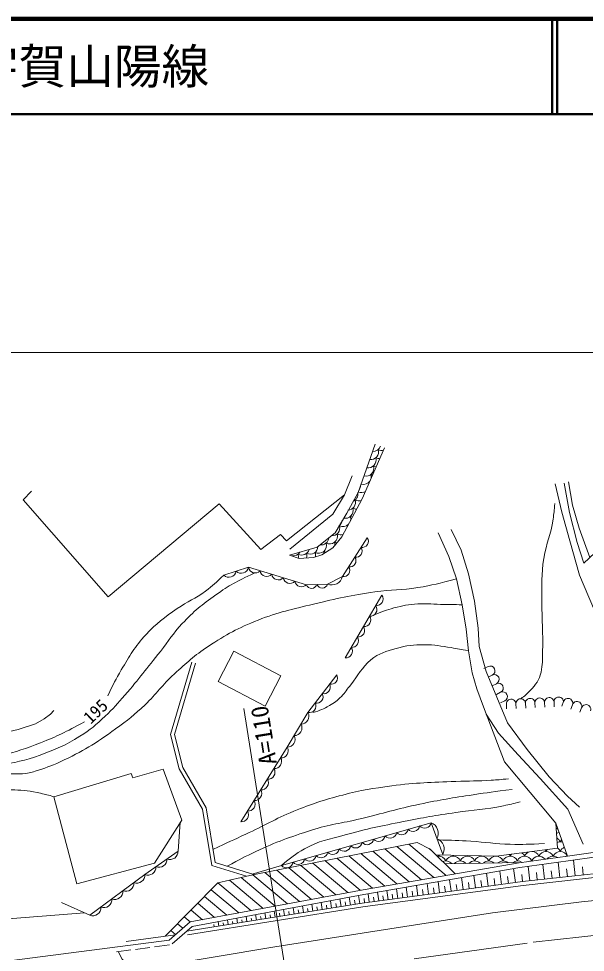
# Model space of a CAD drawing. Units: millimetres at full size, sheet at 1:1000; details may follow other scales. Extents: x 40000 to 680000, y 20000 to 380000.
# Drawn here: x 241737 to 301222, y 282074 to 380000 of the extents above; entities that cross this region are included whole.
import ezdxf
from ezdxf.enums import TextEntityAlignment as Align

# ---------------------------------------------------------------- set-up
doc = ezdxf.new("R2010")
doc.units = ezdxf.units.MM
doc.header["$LTSCALE"] = 1000
doc.linetypes.add('CHAIN', pattern=[18.5, 12, -1.5, 3.5, -1.5])
for name, color, linetype, lineweight in [('M-BGD', 7, 'Continuous', 13), ('M-BMK', 2, 'CHAIN', 13), ('M-STR-HTXT', 7, 'Continuous', 13), ('M-TTL', 2, 'Continuous', 140), ('M-TTL-LINE', 7, 'Continuous', 50)]:
    doc.layers.add(name, color=color, linetype=linetype, lineweight=lineweight)
doc.layers.add('M-TTL-TXT', color=7, linetype='Continuous')
doc.styles.add('ＭＳ ゴシック', font='')
doc.styles.get('ＭＳ ゴシック').set_extended_font_data('MS Gothic')

msp = doc.modelspace()

# ---------------------------------------------------------------- hatches: boundary and pattern name
at = {"layer": 'M-BGD'}
h = msp.add_hatch(dxfattribs=at)
h.set_pattern_fill('USER', color=256, style=0, pattern_type=2)
h.set_pattern_definition([(320, (262651, 289356), (642.788, 766.044), [])])
h.paths.add_polyline_path([(262651, 289356), (266304, 290205), (283573, 293593), (284928, 292892), (287560, 290301), (277898, 288637), (259729, 285257), (258191, 283924), (257129, 283779)])

# ---------------------------------------------------------------- linework, layer by layer
for p, q in [((275936, 330066), (276759, 332049)), ((301061, 322879), (310086, 331426)), ((276007, 312957), (279863, 319524)), ((291020, 312050), (290570, 311832)), ((291457, 311151), (291007, 310932)), ((291893, 310251), (291443, 310033)), ((292330, 309351), (291880, 309133)), ((292766, 308452), (292316, 308233)), ((292937, 308101), (292960, 307601)), ((293936, 308146), (293959, 307646)), ((294935, 308190), (294958, 307691)), ((295934, 308235), (295957, 307736)), ((296933, 308280), (296956, 307781)), ((297932, 308325), (297955, 307826)), ((298931, 308370), (298768, 307897)), ((299877, 308045), (299714, 307572)), ((300822, 307719), (300660, 307247)), ((258464, 292701), (258705, 295723)), ((269334, 291188), (285037, 295673)), ((286253, 292331), (285037, 295673)), ((266236, 290285), (269334, 291188)), ((286481, 291363), (294488, 291487)), ((293890, 289395), (293695, 290850)), ((295394, 289579), (295226, 291084)), ((296940, 289751), (296769, 291298)), ((298530, 289927), (298353, 291517)), ((300166, 290109), (299984, 291745)), ((301010, 290203), (300916, 291047)), ((288383, 288655), (288215, 289907)), ((289683, 288830), (289508, 290129)), ((291032, 289011), (290851, 290361)), ((292434, 289199), (292246, 290601)), ((293162, 289297), (293064, 290025)), ((294641, 289495), (294557, 290248)), ((296167, 289665), (296081, 290438)), ((297735, 289839), (297647, 290634)), ((299348, 290018), (299257, 290836)), ((282568, 287871), (282428, 288910)), ((283646, 288017), (283501, 289095)), ((284765, 288168), (284614, 289287)), ((285926, 288325), (285769, 289486)), ((286529, 288406), (286448, 289009)), ((287131, 288487), (286969, 289692)), ((287757, 288571), (287673, 289197)), ((289033, 288742), (288945, 289392)), ((290358, 288920), (290267, 289595)), ((291733, 289105), (291639, 289806)), ((277556, 287188), (277420, 288040)), ((278546, 287327), (278425, 288221)), ((279537, 287461), (279411, 288391)), ((280032, 287528), (279967, 288011)), ((280528, 287595), (280397, 288560)), ((281028, 287663), (280961, 288164)), ((281529, 287731), (281394, 288732)), ((282049, 287801), (281979, 288320)), ((283107, 287944), (283035, 288483)), ((284206, 288092), (284130, 288652)), ((285346, 288246), (285267, 288827)), ((249210, 285971), (246250, 287295)), ((271630, 286245), (271519, 286942)), ((272618, 286402), (272503, 287125)), ((273605, 286559), (273486, 287308)), ((274099, 286638), (274037, 287025)), ((274593, 286716), (274470, 287491)), ((275087, 286795), (275023, 287195)), ((275580, 286873), (275453, 287674)), ((276074, 286952), (276008, 287365)), ((276568, 287030), (276437, 287857)), ((277062, 287109), (276994, 287535)), ((278050, 287260), (277990, 287707)), ((279041, 287394), (278978, 287859)), ((266692, 285459), (266602, 286027)), ((267680, 285616), (267585, 286210)), ((268174, 285695), (268124, 286005)), ((268667, 285773), (268569, 286393)), ((269161, 285852), (269110, 286175)), ((269655, 285931), (269552, 286576)), ((270149, 286009), (270095, 286345)), ((270643, 286088), (270536, 286759)), ((271136, 286166), (271081, 286515)), ((272124, 286323), (272066, 286685)), ((273111, 286481), (273052, 286855)), ((262248, 284752), (262211, 284984)), ((262742, 284831), (262668, 285295)), ((263236, 284909), (263197, 285154)), ((263729, 284988), (263651, 285478)), ((264223, 285066), (264182, 285324)), ((264717, 285145), (264635, 285661)), ((265211, 285223), (265168, 285494)), ((265705, 285302), (265618, 285844)), ((266198, 285381), (266153, 285664)), ((267186, 285538), (267139, 285835)), ((253007, 283218), (258191, 283924)), ((252021, 282131), (253509, 282323)), ((254004, 282387), (255492, 282579)), ((255988, 282643), (257587, 282849))]:
    msp.add_line(p, q, dxfattribs=at)
for points in [[(270170, 323730), (273059, 324583), (274944, 326063), (276190, 328150), (277390, 330316), (279166, 335379)], [(270170, 323730), (271178, 323395), (272689, 323473), (273561, 323769), (274714, 324486), (275649, 325638), (277799, 329642), (280136, 335001)], [(306861, 305960), (304610, 311857), (302670, 316788), (300614, 321625), (299586, 325223), (298745, 328238), (298067, 331206)], [(299002, 331276), (299562, 328214), (300380, 325060), (301061, 322879)], [(301697, 323481), (300567, 326555), (299890, 328962), (299446, 331416)], [(243089, 330452), (242201, 329548), (251120, 319376), (262772, 329101), (267150, 324318), (269238, 325907), (269845, 325221), (275936, 330066)], [(275936, 330066), (274718, 328014), (270216, 324369)], [(287154, 326418), (288198, 324253), (288946, 321776), (289569, 318894), (289959, 316074), (290068, 314158), (290815, 311541), (293035, 306143), (295115, 303362), (297429, 300464), (299345, 298455), (300607, 297310)], [(263264, 321631), (265866, 322456), (271941, 320634), (274153, 320696), (275727, 321491), (278328, 325557)], [(298112, 295625), (292720, 302057), (290535, 307833), (289834, 309703), (289351, 311385), (288946, 313691), (288712, 315965), (288292, 318536), (287684, 321246), (286905, 323599), (285784, 326076)], [(204593, 315280), (204811, 314990), (204811, 312677), (205932, 309382), (207521, 308003), (209508, 307349), (212873, 306414), (216635, 305620), (222126, 305106), (226613, 304872), (231497, 304732), (236100, 304451), (237432, 304568), (239372, 304919), (241685, 305456), (243495, 306038), (244430, 306547), (245084, 307066), (245416, 307450)], [(265645, 290052), (262001, 291197), (261020, 297085), (258590, 301323), (257686, 304921), (259929, 312508)], [(266420, 290228), (262356, 291505), (261403, 297222), (258964, 301474), (258101, 304913), (260313, 312395)], [(265059, 295770), (269932, 303587), (272105, 307232), (275119, 311193)], [(300980, 293407), (299391, 297076), (296470, 300301), (294180, 302801), (292101, 305045), (290826, 307064)], [(285539, 292291), (291849, 292167), (298283, 293008), (298112, 295625), (299342, 292158)], [(257523, 283345), (259729, 285257), (277898, 288637), (294271, 291457), (299342, 292158), (302286, 292579), (305371, 293467), (308082, 293759), (311166, 293969), (313995, 293997), (316167, 293893), (318301, 293690)], [(257129, 283779), (262651, 289356), (266304, 290205), (283573, 293593), (284928, 292892), (287560, 290301)], [(257850, 282967), (259954, 284790), (277986, 288145), (294348, 290963), (299412, 291663), (302391, 292089), (305468, 292974), (308125, 293261), (311186, 293469), (313985, 293497), (316131, 293394), (318254, 293193)], [(249210, 285971), (254990, 290240), (258464, 292701)], [(259385, 284296), (277805, 287227), (286451, 288396), (294630, 289494), (303673, 290499), (309562, 291083), (314049, 291434), (320475, 291807), (325803, 292111), (330768, 292275)], [(259447, 283901), (277863, 286832), (286504, 287999), (294679, 289097), (303715, 290101), (309597, 290685), (314076, 291034), (320498, 291408), (325853, 291611), (330748, 291791)], [(252173, 282151), (252609, 281348), (253245, 280814), (254110, 280445), (254810, 280407), (255688, 280483), (268619, 282644), (279571, 284380), (291481, 286202), (300807, 287371), (309564, 288230), (320592, 289002), (332870, 289432), (343918, 289317), (357741, 288802), (376401, 287829), (412848, 285826), (451141, 283336), (481321, 281919), (498450, 281017)], [(221092, 283609), (223803, 282706), (228710, 283828), (236172, 285245), (248665, 286215)], [(129580, 281441), (143211, 280911), (158267, 280342), (181051, 279431), (198028, 278870), (209350, 278870), (220496, 279326), (229296, 279945), (239950, 281078), (257523, 283345)]]:
    msp.add_lwpolyline(points, dxfattribs=at)
for points in [[(264324, 313661), (269264, 311089), (267603, 307898), (262663, 310470)], [(245431, 298371), (253563, 300848), (253739, 300376), (256897, 301269), (258849, 295952), (255993, 291423), (247846, 289258)]]:
    msp.add_lwpolyline(points, close=True, dxfattribs=at)
for centre, radius, start, end in [((278957, 335427), 812, 265.85781, 340.89795), ((278451, 333697), 812, 259.01377, 17.38014), ((278704, 334562), 812, 262.41451, 17.38014), ((279600, 334661), 812, 242.61986, 272.35319), ((279853, 335526), 812, 242.61986, 281.68008), ((278198, 332832), 812, 255.64241, 17.38014), ((279347, 333796), 812, 242.61986, 263.71832), ((277945, 331967), 812, 348.19102, 17.38014), ((279094, 332931), 812, 242.61986, 255.47386), ((277945, 331967), 812, 252.28825, 324.6901), ((278840, 332066), 812, 242.61986, 247.41537), ((277691, 331101), 812, 9.40082, 17.38014), ((276542, 330137), 812, 290.03335, 10.87778), ((277691, 331101), 812, 247.12215, 303.4803), ((276795, 331002), 812, 326.59064, 354.75076), ((276289, 329272), 812, 270.93999, 17.38014), ((277438, 330236), 812, 242.61986, 289.23482), ((276036, 328407), 812, 255.1297, 17.38014), ((277185, 329371), 812, 242.61986, 272.27577), ((274887, 327443), 812, 304.41933, 356.4918), ((275783, 327542), 812, 347.39122, 17.38014), ((276932, 328506), 812, 242.61986, 257.93439), ((274634, 326578), 812, 265.36923, 17.38014), ((275783, 327542), 812, 242.61986, 316.1403), ((275530, 326677), 812, 14.55821, 17.38014), ((276679, 327641), 812, 242.61986, 244.58825), ((273485, 325614), 812, 260.51905, 355.75357), ((274381, 325713), 812, 242.61986, 17.38014), ((275530, 326677), 812, 242.61986, 288.97331), ((277788, 325186), 655, 260.30439, 34.46959), ((271440, 324550), 812, 242.61986, 344.7208), ((272336, 324649), 812, 242.61986, 0.25414), ((273232, 324748), 812, 242.61986, 17.38014), ((274128, 324848), 812, 353.67688, 17.38014), ((275277, 325812), 812, 242.61986, 260.3218), ((277138, 324169), 655, 260.30439, 34.46959), ((270544, 324451), 812, 260.63087, 330.28775), ((270291, 323586), 812, 348.57558, 17.38014), ((271187, 323685), 812, 342.09184, 17.38014), ((272083, 323784), 812, 341.68186, 17.38014), ((274128, 324848), 812, 242.61986, 261.28781), ((272979, 323883), 812, 1.97782, 17.38014), ((276488, 323153), 655, 260.30439, 34.46959), ((265100, 322614), 782, 226.85109, 348.36417), ((266560, 322564), 703, 188.82978, 317.77173), ((275837, 322136), 655, 260.30439, 34.46959), ((263799, 322201), 782, 226.85109, 348.36417), ((267775, 322200), 703, 188.82978, 317.77173), ((268990, 321835), 703, 188.82978, 317.77173), ((270206, 321471), 703, 188.82978, 317.77173), ((274593, 321781), 1171, 247.96869, 345.61434), ((271421, 321106), 703, 188.82978, 317.77173), ((272489, 320832), 583, 199.88066, 343.34642), ((273595, 320863), 583, 199.88066, 343.34642), ((279280, 319130), 703, 265.12779, 34.03027), ((278637, 318036), 703, 265.12779, 34.03027), ((277995, 316941), 703, 265.12779, 34.03027), ((277352, 315847), 703, 265.12779, 34.03027), ((276710, 314753), 703, 265.12779, 34.03027), ((276067, 313658), 703, 265.12779, 34.03027), ((291238, 311601), 500, 295.88299, 115.88299), ((274517, 310870), 684, 257.25317, 28.20007), ((291675, 310701), 500, 295.88299, 115.88299), ((273763, 309880), 684, 257.25317, 28.20007), ((292111, 309801), 500, 295.88299, 115.88299), ((273009, 308889), 684, 257.25317, 28.20007), ((292548, 308901), 500, 295.88299, 115.88299), ((293437, 308123), 500, 2.57336, 182.57336), ((294436, 308168), 500, 2.57336, 182.57336), ((295435, 308213), 500, 2.57336, 182.57336), ((296434, 308258), 500, 2.57336, 182.57336), ((297433, 308303), 500, 2.57336, 182.57336), ((298432, 308348), 500, 2.57336, 182.57336), ((299404, 308207), 500, 341.01462, 161.01462), ((272256, 307899), 684, 257.25317, 28.20007), ((300350, 307882), 500, 341.01462, 161.01462), ((301295, 307557), 500, 341.01462, 161.01462), ((271377, 306842), 825, 270.22221, 28.1749), ((270653, 305627), 825, 270.22221, 28.1749), ((269928, 304412), 825, 270.22221, 28.1749), ((269294, 303209), 741, 265.46578, 30.66213), ((268598, 302092), 741, 265.46578, 30.66213), ((267902, 300976), 741, 265.46578, 30.66213), ((267206, 299859), 741, 265.46578, 30.66213), ((266510, 298742), 741, 265.46578, 30.66213), ((265814, 297626), 741, 265.46578, 30.66213), ((265118, 296509), 741, 265.46578, 30.66213), ((281937, 295092), 693, 220.95996, 350.91915), ((283145, 295437), 693, 220.95996, 350.91915), ((284353, 295782), 693, 220.95996, 350.91915), ((284601, 294568), 1188, 331.52923, 68.43699), ((298592, 294846), 812, 123.17581, 125.53211), ((297842, 294346), 812, 52.41171, 67.9886), ((278313, 294057), 693, 220.95996, 350.91915), ((279521, 294402), 693, 220.95996, 350.91915), ((280729, 294747), 693, 220.95996, 350.91915), ((285208, 292897), 1188, 331.52923, 68.43699), ((298592, 293846), 812, 99.41874, 120.25485), ((297842, 293346), 812, 22.61986, 62.75017), ((299342, 293346), 812, 138.78236, 157.38014), ((274689, 293022), 693, 220.95996, 350.91915), ((275897, 293367), 693, 220.95996, 350.91915), ((277105, 293712), 693, 220.95996, 350.91915), ((296342, 292346), 812, 22.61986, 37.3627), ((297842, 292346), 812, 139.88444, 157.38014), ((298592, 292846), 812, 73.58242, 115.21035), ((297842, 292346), 812, 22.61986, 57.20558), ((299342, 292346), 812, 113.95654, 157.38014), ((256478, 291821), 829, 246.49906, 4.13762), ((257636, 292641), 829, 246.49906, 4.13762), ((271066, 291987), 693, 220.95996, 350.91915), ((272274, 292332), 693, 220.95996, 350.91915), ((273481, 292677), 693, 220.95996, 350.91915), ((285842, 291346), 812, 22.61986, 100.89408), ((285092, 291846), 812, 22.61986, 32.8215), ((286592, 291846), 812, 147.39673, 157.38014), ((287342, 291346), 812, 22.61986, 157.38014), ((286592, 291846), 812, 22.61986, 30.3557), ((288092, 291846), 812, 149.79915, 157.38014), ((288842, 291346), 812, 22.61986, 157.38014), ((288092, 291846), 812, 22.61986, 27.95327), ((289592, 291846), 812, 152.14679, 157.38014), ((290342, 291346), 812, 22.61986, 157.38014), ((289592, 291846), 812, 22.61986, 25.60564), ((291092, 291846), 812, 154.44692, 157.38014), ((291842, 291346), 812, 22.61986, 157.38014), ((291092, 291846), 812, 22.61986, 23.30551), ((292592, 291846), 812, 156.70582, 157.38014), ((293342, 291346), 812, 22.61986, 157.38014), ((292592, 291846), 812, 22.61986, 38.14712), ((294092, 291846), 812, 138.87094, 157.38014), ((294842, 291346), 812, 22.61986, 157.38014), ((294092, 291846), 812, 22.61986, 56.02746), ((295592, 291846), 812, 105.87415, 157.38014), ((296342, 291346), 812, 36.8791, 157.38014), ((295592, 291846), 812, 22.61986, 89.02425), ((297092, 291846), 812, 22.61986, 157.38014), ((297842, 291346), 812, 55.41166, 140.3307), ((298592, 291846), 812, 22.61986, 157.38014), ((299342, 291346), 812, 90, 105.74236), ((255320, 291000), 829, 246.49906, 4.13762), ((269858, 291642), 693, 220.95996, 350.91915), ((286592, 290846), 812, 40.59609, 114.45878), ((288092, 290846), 812, 42.75943, 139.0149), ((289592, 290846), 812, 44.99865, 136.77567), ((291092, 290846), 812, 47.32619, 134.44814), ((292592, 290846), 812, 49.75776, 132.01657), ((294092, 290846), 812, 53.53743, 129.46052), ((295592, 290846), 812, 83.36148, 112.38089), ((254147, 290171), 845, 248.23716, 4.65788), ((252991, 289317), 845, 248.23716, 4.65788), ((251835, 288464), 845, 248.23716, 4.65788), ((250679, 287610), 845, 248.23716, 4.65788), ((249523, 286756), 845, 248.23716, 4.65788)]:
    msp.add_arc(centre, radius, start, end, dxfattribs=at)
for points, knots in [([(294434, 308668), (294912, 308999), (295078, 309151), (295431, 309523), (296033, 310159), (296372, 310602), (296568, 311455), (296757, 312276), (296714, 312763), (296740, 313605), (296802, 315667), (296651, 316823), (296670, 318886), (296686, 320649), (296569, 321657), (296857, 323396), (297125, 325021), (297616, 325865), (297838, 327497), (297925, 328138), (297963, 328370), (298013, 329145)], [0, 0, 0, 0, 1, 1, 1, 2, 2, 2, 3, 3, 3, 4, 4, 4, 5, 5, 5, 6, 6, 6, 7, 7, 7, 7]), ([(214617, 300026), (216242, 300060), (216692, 300085), (218020, 300172), (220109, 300310), (221264, 300564), (223348, 300768), (225700, 300999), (227018, 301144), (229377, 301294), (231647, 301438), (232922, 301446), (235195, 301539), (236920, 301610), (237904, 301465), (239612, 301715), (241353, 301969), (242338, 302168), (243993, 302766), (245687, 303378), (246633, 303783), (248165, 304729), (249288, 305423), (249842, 305936), (250808, 306836), (251679, 307648), (252117, 308157), (252895, 309059), (254399, 310799), (255179, 311828), (256611, 313628), (257513, 314763), (257911, 315490), (258901, 316549), (260138, 317874), (260946, 318522), (262429, 319564), (263908, 320602), (264538, 320913), (266449, 321854)], [0, 0, 0, 0, 1, 1, 1, 2, 2, 2, 3, 3, 3, 4, 4, 4, 5, 5, 5, 6, 6, 6, 7, 7, 7, 8, 8, 8, 9, 9, 9, 10, 10, 10, 11, 11, 11, 12, 12, 12, 13, 13, 13, 13]), ([(214762, 298496), (219160, 299114), (220341, 299270), (223931, 299648), (228028, 300080), (230334, 300234), (234446, 300490), (236694, 300630), (237955, 300664), (240204, 300772), (241233, 300821), (241822, 300726), (242837, 300897), (243086, 300939), (243220, 300990), (243460, 301068), (244504, 301408), (245098, 301587), (246093, 302050), (248493, 303166), (249777, 303956), (251918, 305514), (253176, 306430), (253871, 306969), (255002, 308038), (256265, 309230), (256780, 310093), (258063, 311262), (259392, 312473), (260136, 313173), (261639, 314160), (263570, 315428), (264721, 316076), (266873, 316917), (269077, 317778), (270396, 318030), (272692, 318600), (275185, 319219), (276601, 319507), (279141, 319885), (280883, 320144), (281891, 320040), (283628, 320329), (285230, 320596), (285799, 320741), (287684, 321246)], [0, 0, 0, 0, 1, 1, 1, 2, 2, 2, 3, 3, 3, 4, 4, 4, 5, 5, 5, 6, 6, 6, 7, 7, 7, 8, 8, 8, 9, 9, 9, 10, 10, 10, 11, 11, 11, 12, 12, 12, 13, 13, 13, 14, 14, 14, 15, 15, 15, 15]), ([(251088, 308986), (251706, 310284), (251911, 310664), (252514, 311697), (253400, 313215), (253904, 314088), (255084, 315389), (256208, 316628), (257015, 317156), (258379, 318123), (259493, 318913), (260264, 319138), (261347, 319969), (262133, 320573), (262413, 320815), (263264, 321631)], [0, 0, 0, 0, 1, 1, 1, 2, 2, 2, 3, 3, 3, 4, 4, 4, 5, 5, 5, 5]), ([(279101, 317478), (280009, 317861), (280307, 317975), (281111, 318195), (282075, 318459), (282638, 318539), (283635, 318615), (284709, 318697), (285315, 318568), (286392, 318553), (287134, 318543), (287370, 318540), (288292, 318536)], [0, 0, 0, 0, 1, 1, 1, 2, 2, 2, 3, 3, 3, 4, 4, 4, 4]), ([(272601, 307214), (273420, 307478), (273724, 307561), (274362, 307946), (274893, 308267), (275189, 308469), (275623, 308912), (276051, 309348), (276208, 309665), (276589, 310143), (277409, 311167), (277710, 311901), (278716, 312744), (279589, 313477), (280286, 313614), (281380, 313936), (282493, 314264), (283164, 314334), (284324, 314333), (285435, 314332), (286055, 314206), (287152, 314029), (287856, 313916), (288097, 313873), (288946, 313691)], [0, 0, 0, 0, 1, 1, 1, 2, 2, 2, 3, 3, 3, 4, 4, 4, 5, 5, 5, 6, 6, 6, 7, 7, 7, 8, 8, 8, 8]), ([(214402, 301231), (215781, 301274), (216193, 301306), (217333, 301439), (218955, 301627), (219829, 301949), (221435, 302245), (222991, 302531), (223853, 302785), (225430, 302911), (227355, 303064), (228446, 302999), (230373, 302876), (232340, 302749), (233414, 302298), (235385, 302280), (237147, 302264), (238147, 302376), (239872, 302735), (241540, 303084), (242440, 303445), (244031, 304056), (245899, 304772), (246541, 305132), (248658, 306252)], [0, 0, 0, 0, 1, 1, 1, 2, 2, 2, 3, 3, 3, 4, 4, 4, 5, 5, 5, 6, 6, 6, 7, 7, 7, 8, 8, 8, 8]), ([(262128, 292872), (263803, 293637), (264229, 293835), (265572, 294462), (267551, 295387), (268598, 296041), (270619, 296869), (272577, 297671), (273714, 298037), (275760, 298575), (277736, 299094), (278878, 299255), (280901, 299533), (283512, 299892), (284999, 299872), (287631, 300000), (289072, 300071), (289884, 300012), (291323, 300117), (292045, 300170), (292287, 300186), (293169, 300281)], [0, 0, 0, 0, 1, 1, 1, 2, 2, 2, 3, 3, 3, 4, 4, 4, 5, 5, 5, 6, 6, 6, 7, 7, 7, 7]), ([(216146, 293308), (216710, 294084), (216884, 294312), (217408, 294913), (218041, 295640), (218380, 296081), (219152, 296658), (220247, 297475), (221022, 297692), (222284, 298216), (222926, 298482), (223313, 298573), (223997, 298699), (225293, 298936), (226048, 298843), (227362, 298932), (229090, 299049), (230055, 299183), (231787, 299228), (234451, 299298), (235947, 299254), (238610, 299135), (240737, 299039), (241979, 299266), (244047, 298761), (244593, 298628), (244810, 298591), (245431, 298371)], [0, 0, 0, 0, 1, 1, 1, 2, 2, 2, 3, 3, 3, 4, 4, 4, 5, 5, 5, 6, 6, 6, 7, 7, 7, 8, 8, 8, 9, 9, 9, 9]), ([(263636, 291102), (265018, 291875), (265438, 292076), (266623, 292640), (268835, 293690), (270147, 294129), (272477, 294883), (274430, 295515), (275599, 295594), (277595, 296075), (280035, 296662), (281377, 297102), (283834, 297617), (286010, 298073), (287243, 298266), (289442, 298598), (291041, 298840), (291564, 298913), (293543, 299159)], [0, 0, 0, 0, 1, 1, 1, 2, 2, 2, 3, 3, 3, 4, 4, 4, 5, 5, 5, 6, 6, 6, 6]), ([(269334, 291188), (270334, 292058), (270738, 292341), (271741, 292920), (273271, 293802), (274317, 293913), (276017, 294392), (278370, 295054), (279721, 295309), (282116, 295794), (284254, 296227), (285463, 296414), (287619, 296741), (289574, 297037), (290701, 297019), (292632, 297442), (293320, 297592), (293562, 297638), (294384, 297862)], [0, 0, 0, 0, 1, 1, 1, 2, 2, 2, 3, 3, 3, 4, 4, 4, 5, 5, 5, 6, 6, 6, 6]), ([(285693, 293870), (287383, 293820), (287829, 293803), (289197, 293726), (290815, 293635), (291713, 293448), (293333, 293411), (294743, 293379), (295236, 293395), (296943, 293481)], [0, 0, 0, 0, 1, 1, 1, 2, 2, 2, 3, 3, 3, 3])]:
    msp.add_open_spline(points, degree=3, knots=knots, dxfattribs=at)
at = {"layer": 'M-BMK'}
msp.add_lwpolyline([(229799, 273781), (248753, 275763), (257375, 277078), (265291, 278403), (283244, 281389), (295757, 283124), (309797, 284670)], dxfattribs=at)
at = {"layer": 'M-STR-HTXT'}
for p, q in [((65677, 345000), (562101, 345000)), ((265376, 307664), (269911, 279171))]:
    msp.add_line(p, q, dxfattribs=at)
at = {"layer": 'M-TTL'}
msp.add_line((680000, 380000), (40000, 380000), dxfattribs=at)
at = {"layer": 'M-TTL-LINE'}
for p, q in [((297750, 380000), (297750, 370000)), ((298250, 380000), (298250, 370000)), ((40000, 370000), (680000, 370000))]:
    msp.add_line(p, q, dxfattribs=at)

# ---------------------------------------------------------------- texts
at = {"layer": 'M-BGD', "style": 'ＭＳ ゴシック'}
msp.add_text('195', height=1320, rotation=43.877, dxfattribs=at).set_placement((249806, 307343), align=Align.MIDDLE_CENTER)
at = {"layer": 'M-STR-HTXT', "style": 'ＭＳ ゴシック'}
msp.add_text('A=110', height=1833, rotation=99.044, dxfattribs=at).set_placement((267447, 304833), align=Align.MIDDLE_CENTER)
at = {"layer": 'M-TTL-TXT', "style": 'ＭＳ ゴシック'}
msp.add_text('一般県道宇賀山陽線', height=3666, dxfattribs=at).set_placement((216734, 375000), align=Align.MIDDLE_LEFT)

doc.saveas('drawing.dxf')
